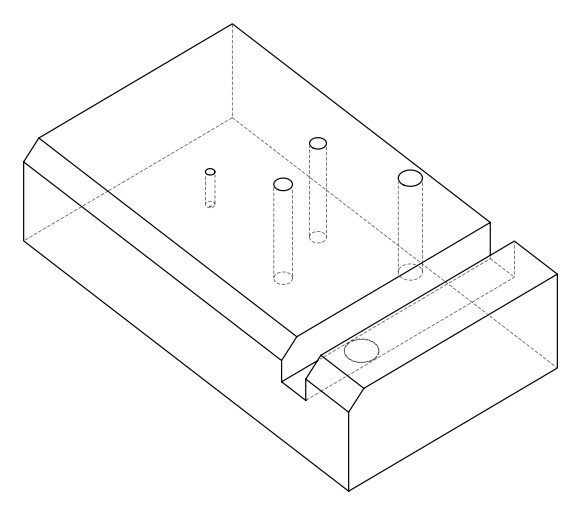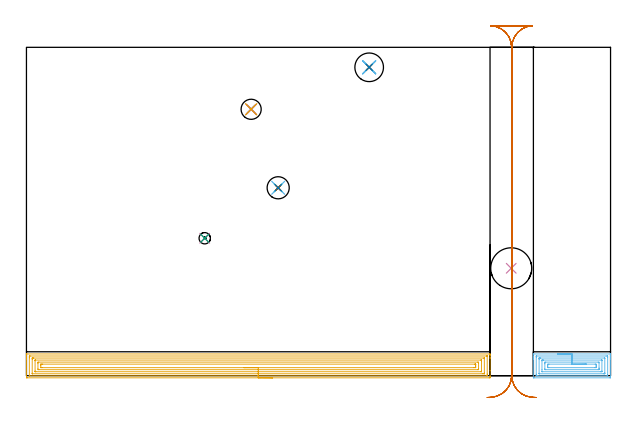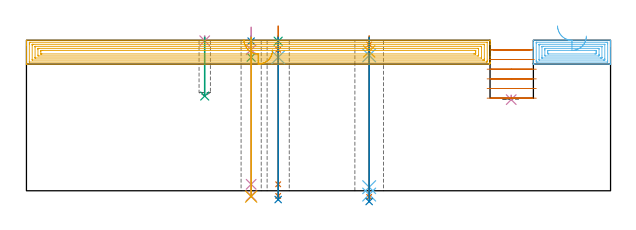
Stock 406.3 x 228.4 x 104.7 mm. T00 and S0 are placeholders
(PLAN: 19 operations, 14 tool changes, 29.7 min)
(1 SPOT_DRILL | STEP1HOLE | NXT0321_9005460120000 | 0.05 min | 184 mm3)
(2 SPOT_DRILL_1 | STEP1HOLE_1 | NXT0321_9005460120000 | 0.03 min | 2 mm3)
(3 SPOT_DRILL_2 | STEP1HOLE_2 | NXT0321_9005460120000 | 0.03 min | 3 mm3)
(4 SPOT_DRILL_3 | STEP1POCKET | NXT0321_9005460120000 | 0.03 min | 2 mm3)
(5 DRILL_BLIND_HOLE_INTO_CENTER | STEP1HOLE | NXT0301_023 | 0.04 min | 102 mm3)
(6 GUN_DRILL_THROUGH_HOLE | STEP1HOLE | UGT0307_001 | 0.48 min | 1877 mm3)
(7 SPADE_DRILL_TO_ENLARGE_THROUGH_HOLE | STEP1HOLE | UGT0306_003 | 0.45 min | 10643 mm3)
(8 DRILL_TO_ENLARGE_THROUGH_HOLE | STEP1HOLE | UGT0301_265 | 0.46 min | 19709 mm3)
(9 DRILL_BLIND_HOLE_INTO_CENTER_1 | STEP1HOLE_1 | UGT0301_198 | 0.06 min | 501 mm3)
(10 GUN_DRILL_THROUGH_HOLE_1 | STEP1HOLE_1 | UGT0307_006 | 0.56 min | 6119 mm3)
(11 DRILL_TO_ENLARGE_THROUGH_HOLE_1 | STEP1HOLE_1 | NXT0301_104 | 0.44 min | 9459 mm3)
(12 DRILL_BLIND_HOLE_INTO_CENTER_2 | STEP1HOLE_2 | UGT0301_198 | 0.06 min | 493 mm3)
(13 GUN_DRILL_THROUGH_HOLE_2 | STEP1HOLE_2 | UGT0307_006 | 0.57 min | 6126 mm3)
(14 DRILL_TO_ENLARGE_THROUGH_HOLE_2 | STEP1HOLE_2 | UGT0301_284 | 0.45 min | 12837 mm3)
(15 DRILL_BLIND_HOLE_INTO_CENTER_3 | STEP1POCKET | UGT0301_198 | 0.16 min | 1811 mm3)
(16 INDEXABLE_INSERT_DRILL_BLIND_HOLE_FROM_SOLID | STEP1POCKET_1 | NXT0302_028 | 0.02 min | 26110 mm3)
(17 AREA_MILL | FG_CHAMFER_SURFACE | UGT0205_001 | 15.81 min | 45463 mm3)
(18 AREA_MILL_1 | FG_CHAMFER_SURFACE_1 | UGT0205_001 | 2.91 min | 8426 mm3)
(19 MILL_RECTANGULAR_SLOT | SLOT_RECTANGULAR | UGT0201_018 | Follow Part, ap 7.5, ae 75% | 7.07 min | 249352 mm3)
(TOOL NXT0321_9005460120000 | NC Spot Drill, 142deg, 12mm, Carbide, Uncoated | D12 PA142 FL30 Z2)
(TOOL NXT0301_023 | Carbide Drill 5.2mm [860.1-0520-016A1-MM 2214] | D5.2 PA140 FL28 Z2)
(TOOL UGT0307_001 | Gun Drill 5 mm | D5 PA130 FL24 Z1)
(TOOL UGT0306_003 | Spade Drill 12.5mm | D12.5 PA132 FL10 Z2)
(TOOL UGT0301_265 | Twist Drill 19.9 mm | D19.9 PA118 FL140 Z2)
(TOOL UGT0301_198 | Twist Drill 7.9 mm | D7.9 PA118 FL73 Z2)
(TOOL UGT0307_006 | Gun Drill 9 mm | D9 PA130 FL24 Z1)
(TOOL NXT0301_104 | Carbide Drill 14mm [860.1-1400-112A1-MM 2214] | D14 PA140 FL123 Z2)
(TOOL UGT0301_284 | Twist Drill 15.4 mm | D15.4 PA118 FL120 Z2)
(TOOL NXT0302_028 | Index. Insert Drill 28.5mm [880-D2850L32-03] | D28.5 PA176 FL86 Z2)
(TOOL UGT0205_001 | Chamfer Mill 20 x 3 x 45 deg. | D20 FL50 Z2)
(TOOL UGT0201_018 | End mill 30 mm | D30 FL50 Z4)
(OP 1 SPOT_DRILL)
G17 G21 G94 G90
T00 M6
G54
G17 G0 G90 X238.4 Y214.5 S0 M3
G43 Z114.7 H0
G94 G81 G98 Z101.7 F250. R107.7
G80
M5
M2
(OP 2 SPOT_DRILL_1)
G17 G21 G94 G90
T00 M6
G54
G17 G0 G90 X156.3 Y185.3 S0 M3
G43 Z114.7 H0
G94 G81 G98 Z104.093 F250. R107.7
G80
M5
M2
(OP 3 SPOT_DRILL_2)
G17 G21 G94 G90
T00 M6
G54
G17 G0 G90 X175.1 Y130.7 S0 M3
G43 Z114.7 H0
G94 G81 G98 Z104.037 F250. R107.7
G80
M5
M2
(OP 4 SPOT_DRILL_3)
G17 G21 G94 G90
T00 M6
G54
G17 G0 G90 X124. Y95.6 S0 M3
G43 Z114.7 H0
G94 G81 G98 Z104.36 F250. R107.7
G80
M5
M2
(OP 5 DRILL_BLIND_HOLE_INTO_CENTER)
G17 G21 G94 G90
T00 M6
G54
G17 G0 G90 X238.4 Y214.5 S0 M3
G43 Z114.7 H1
G94 G81 G98 Z96.9 F250. R106.7
G80
M5
M2
(OP 6 GUN_DRILL_THROUGH_HOLE)
G17 G21 G94 G90
T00 M6
G54
G17 G0 G90 X238.4 Y214.5 M8
G43 Z114.7 H0
Z102.586
S716 M3
G94 G1 Z94.144 F125. M26
G4 X.084
Z2.5 F250.
G4 X.084
Z-2.666 F125.
G4 X.084
M5
M9
G0 Z102.586
Z114.7
M2
(OP 7 SPADE_DRILL_TO_ENLARGE_THROUGH_HOLE)
G17 G21 G94 G90
T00 M6
G54
G17 G0 G90 X238.4 Y214.5 S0 M3
G43 Z114.7 H0
G94 G73 G98 Z-4.283 F250. Q12.109 R106.7
G80
M5
M2
(OP 8 DRILL_TO_ENLARGE_THROUGH_HOLE)
G17 G21 G94 G90
T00 M6
G54
G17 G0 G90 X238.4 Y214.5 S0 M3
G43 Z114.7 H0
G94 G73 G98 Z-7.479 F250. Q18.696 R106.7
G80
M5
M2
(OP 9 DRILL_BLIND_HOLE_INTO_CENTER_1)
G17 G21 G94 G90
T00 M6
G54
G17 G0 G90 X156.3 Y185.3 S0 M3
G43 Z114.7 H0
G94 G81 G98 Z92.85 F250. R106.7
G80
M5
M2
(OP 10 GUN_DRILL_THROUGH_HOLE_1)
G17 G21 G94 G90
T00 M6
G54
G17 G0 G90 X156.3 Y185.3 M8
G43 Z114.7 H0
Z113.689
S716 M3
G94 G1 Z98.102 F125. M26
G4 X.084
Z4.5 F250.
G4 X.084
Z-3.598 F125.
G4 X.084
M5
M9
G0 Z113.689
Z114.7
M2
(OP 11 DRILL_TO_ENLARGE_THROUGH_HOLE_1)
G17 G21 G94 G90
T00 M6
G54
G17 G0 G90 X156.3 Y185.3 S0 M3
G43 Z114.7 H1
G94 G73 G98 Z-4.048 F250. Q13.593 R106.7
G80
M5
M2
(OP 12 DRILL_BLIND_HOLE_INTO_CENTER_2)
G17 G21 G94 G90
T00 M6
G54
G17 G0 G90 X175.1 Y130.7 S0 M3
G43 Z114.7 H0
G94 G81 G98 Z92.85 F250. R106.7
G80
M5
M2
(OP 13 GUN_DRILL_THROUGH_HOLE_2)
G17 G21 G94 G90
T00 M6
G54
G17 G0 G90 X175.1 Y130.7 M8
G43 Z114.7 H0
Z114.518
S716 M3
G94 G1 Z98.102 F125. M26
G4 X.084
Z4.5 F250.
G4 X.084
Z-3.598 F125.
G4 X.084
M5
M9
G0 Z114.518
Z114.7
M2
(OP 14 DRILL_TO_ENLARGE_THROUGH_HOLE_2)
G17 G21 G94 G90
T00 M6
G54
G17 G0 G90 X175.1 Y130.7 S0 M3
G43 Z114.7 H0
G94 G73 G98 Z-6.127 F250. Q13.853 R106.7
G80
M5
M2
(OP 15 DRILL_BLIND_HOLE_INTO_CENTER_3)
G17 G21 G94 G90
T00 M6
G54
G17 G0 G90 X124. Y95.6 S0 M3
G43 Z114.7 H0
G94 G81 G98 Z65.9 F250. R106.7
G80
M5
M2
(OP 16 INDEXABLE_INSERT_DRILL_BLIND_HOLE_FROM_SOLID)
G17 G21 G94 G90
T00 M6
G54
G17 G0 G90 X337.2 Y74.7 S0 M3
G43 Z114.7 H1
G94 G81 G98 Z63.4 F250. R66.4
G80
M5
M2
(OP 17 AREA_MILL)
G17 G21 G94 G90
T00 M6
G54
G17 G0 G90 X171.25 Y-1.5 S1061 M3
G43 Z114.7 H0
Z98.1
G94 G1 X171.212 Z97.228 F250.
X171.098 Z96.364
X170.909 Z95.512
X170.647 Z94.68
X170.313 Z93.874
X169.91 Z93.1
X169.442 Z92.364
X168.91 Z91.672
X168.321 Z91.029
X167.678 Z90.44
X166.986 Z89.908
X166.25 Z89.44
X165.476 Z89.037
X164.67 Z88.703
X163.838 Z88.441
X162.986 Z88.252
X162.122 Z88.138
X161.25 Z88.1
X0.606
X0.115 Y-1.495 Z88.103
X0.01 Y-1.492 Z88.106
X0. Y-1.382 Z88.215
Y11.471 Z101.066
Y12.067 Z101.661
Y12.631 Z102.228
Y12.944 Z102.54
Y13.509 Z103.105
Y13.822 Z103.417
Y14.449 Z104.049
Y14.814 Z104.414
X0.003 Y14.959 Z104.552
X0.01 Y15.098 Z104.689
X0.159 Y15.1 Z104.7
X322.341
X322.49 Y15.098 Z104.689
X322.497 Y14.959 Z104.552
X322.5 Y14.814 Z104.414
Y14.449 Z104.048
Y13.822 Z103.417
Y12.631 Z102.228
Y12.067 Z101.661
Y3.43 Z93.027
Y-0.222 Z89.375
Y-0.505 Z89.093
X322.495 Y-1.1 Z88.497
X322.49 Y-1.492 Z88.105
X322.297 Y-1.496 Z88.102
X321.894 Y-1.5 Z88.1
X161.25
Y-0.086 Z89.514
X2.252
X2.04 Y-0.084 Z89.516
X2.014 Y-0.082 Z89.518
X2.009 Y-0.08 Z89.52
X2.005 Y-0.073 Z89.527
X2.001 Y-0.043 Z89.557
X2. Y-0.014 Z89.586
Y0.162 Z89.762
Y12.451 Z102.051
X2.003 Y12.944 Z102.544
X2.007 Y13.322 Z102.922
X2.023 Y13.679 Z103.279
X2.391 Y13.684 Z103.284
X2.53 Y13.685 Z103.285
X320.248 Y13.686 Z103.286
X320.46 Y13.684 Z103.284
X320.486 Y13.682 Z103.282
X320.491 Y13.68 Z103.28
X320.495 Y13.673 Z103.273
X320.499 Y13.643 Z103.243
Y13.614 Z103.214
X320.5 Y13.438 Z103.038
Y1.149 Z90.749
X320.497 Y0.656 Z90.256
X320.493 Y0.278 Z89.878
X320.477 Y-0.079 Z89.521
X320.109 Y-0.084 Z89.516
X319.97 Y-0.085 Z89.515
X161.25 Y-0.086 Z89.514
Y1.328 Z90.928
X4.176 Y1.329 Z90.929
X4.106 Y1.33 Z90.93
X4.051 Y1.332 Z90.932
X4.021 Y1.335 Z90.935
X4.01 Y1.362 Z90.962
X4.005 Y1.533 Z91.133
X4.001 Y1.705 Z91.305
X4. Y11.361 Z100.961
X4.002 Y12.067 Z101.667
X4.004 Y12.235 Z101.835
X4.009 Y12.26 Z101.86
X4.023 Y12.265 Z101.865
X4.072 Y12.267 Z101.867
X4.176 Y12.27 Z101.87
X4.86 Y12.271 Z101.871
X5.068 Y12.272 Z101.872
X318.324 Y12.271 Z101.871
X318.394 Y12.27 Z101.87
X318.449 Y12.267 Z101.867
X318.479 Y12.265 Z101.865
X318.49 Y12.238 Z101.838
X318.495 Y12.067 Z101.667
X318.499 Y11.895 Z101.495
X318.5 Y2.239 Z91.839
X318.498 Y1.533 Z91.133
X318.496 Y1.365 Z90.965
X318.491 Y1.34 Z90.94
X318.478 Y1.335 Z90.935
X318.428 Y1.332 Z90.932
X318.324 Y1.33 Z90.93
X317.64 Y1.329 Z90.929
X317.432 Y1.328 Z90.928
X161.25
Y2.743 Z92.343
X6.516
X6.129 Y2.744 Z92.344
X6.052 Y2.747 Z92.347
X6.019 Y2.749 Z92.349
X6.01 Y2.754 Z92.354
X6.007 Y2.775 Z92.375
X6.003 Y2.869 Z92.469
X6. Y3.25 Z92.85
Y10.311 Z99.911
X6.007 Y10.73 Z100.33
X6.01 Y10.834 Z100.434
X6.015 Y10.851 Z100.451
X6.046 Y10.853 Z100.453
X6.113 Y10.855 Z100.455
X6.298 Y10.857 Z100.457
X315.984
X316.371 Y10.856 Z100.456
X316.448 Y10.853 Z100.453
X316.481 Y10.851 Z100.451
X316.49 Y10.846 Z100.446
X316.493 Y10.825 Z100.425
X316.497 Y10.73 Z100.33
X316.5 Y10.35 Z99.95
Y3.289 Z92.889
X316.494 Y2.87 Z92.47
X316.49 Y2.766 Z92.366
X316.485 Y2.749 Z92.349
X316.454 Y2.747 Z92.347
X316.388 Y2.745 Z92.345
X316.202 Y2.743 Z92.343
X161.25
Y4.157 Z93.757
X8.648
X8.01 Y4.167 Z93.767
X8.001 Y4.793 Z94.393
X8. Y8.556 Z98.156
X8.003 Y9.18 Z98.78
X8.01 Y9.433 Z99.033
X8.628 Y9.443 Z99.043
X313.852
X314.49 Y9.433 Z99.033
X314.499 Y8.807 Z98.407
X314.5 Y5.044 Z94.644
X314.497 Y4.42 Z94.02
X314.49 Y4.167 Z93.767
X313.872 Y4.157 Z93.757
X161.25
Y5.571 Z95.171
X10.78
X10.423 Y5.572 Z95.172
X10.066 Y5.576 Z95.176
X10.021 Y5.578 Z95.178
X10.009 Y5.582 Z95.182
X10.007 Y5.599 Z95.199
X10.003 Y5.673 Z95.273
X10.001 Y5.784 Z95.384
X10. Y5.922 Z95.522
Y7.216 Z96.816
X10.003 Y7.678 Z97.278
X10.006 Y7.886 Z97.486
X10.01 Y7.989 Z97.589
X10.023 Y8.022 Z97.622
X10.071 Y8.024 Z97.624
X10.423 Y8.027 Z97.627
X10.959 Y8.029 Z97.629
X11.315
X311.72
X312.077 Y8.028 Z97.628
X312.434 Y8.024 Z97.624
X312.479 Y8.022 Z97.622
X312.49 Y8.018 Z97.618
X312.493 Y8.001 Z97.601
X312.497 Y7.927 Z97.527
X312.499 Y7.816 Z97.416
X312.5 Y7.678 Z97.278
Y7.262 Z96.862
Y6.384 Z95.984
X312.497 Y5.922 Z95.522
X312.494 Y5.714 Z95.314
X312.49 Y5.611 Z95.211
X312.477 Y5.578 Z95.178
X312.429 Y5.576 Z95.176
X312.077 Y5.573 Z95.173
X311.542 Y5.571 Z95.171
X311.185
X161.25
X160.378 Z95.209
X159.514 Z95.323
X158.662 Z95.512
X157.83 Z95.774
X157.024 Z96.108
X156.25 Z96.511
X155.514 Z96.98
X154.822 Z97.511
X154.179 Z98.1
X153.59 Z98.743
X153.058 Z99.435
X152.59 Z100.171
X152.187 Z100.945
X151.853 Z101.751
X151.591 Z102.583
X151.402 Z103.435
X151.288 Z104.3
X151.25 Z105.171
G0 Z114.7
M5
M2
(OP 18 AREA_MILL_1)
G17 G21 G94 G90
T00 M6
G54
G17 G0 G90 X369.45 Y15.1 S1061 M3
G43 Z114.7 H0
G94 G1 X369.488 Z113.828 F250.
X369.602 Z112.963
X369.791 Z112.112
X370.053 Z111.28
X370.387 Z110.474
X370.79 Z109.7
X371.258 Z108.964
X371.79 Z108.272
X372.379 Z107.629
X373.022 Z107.039
X373.714 Z106.508
X374.45 Z106.04
X375.224 Z105.637
X376.03 Z105.303
X376.862 Z105.041
X377.714 Z104.852
X378.578 Z104.738
X379.45 Z104.7
X406.166
X406.29 Y15.098 Z104.689
X406.297 Y14.983 Z104.575
X406.3 Y14.86 Z104.459
Y14.174 Z103.773
Y13.471 Z103.07
Y12.944 Z102.54
Y12.681 Z102.278
Y12.067 Z101.663
Y11.803 Z101.401
Y11.189 Z100.783
Y-1.1 Z88.497
X406.296 Y-1.411 Z88.186
X406.29 Y-1.492 Z88.105
X406.207 Y-1.499 Z88.099
X405.721 Y-1.5 Z88.1
X353.179
X352.688 Y-1.494 Z88.103
X352.61 Y-1.491 Z88.106
X352.6 Y-1.407 Z88.19
Y11.189 Z100.783
Y11.803 Z101.401
Y12.067 Z101.663
Y12.681 Z102.278
Y12.944 Z102.54
Y13.471 Z103.07
Y14.86 Z104.459
X352.603 Y14.983 Z104.575
X352.61 Y15.098 Z104.689
X352.734 Y15.1 Z104.7
X379.45
Y13.686 Z103.286
X403.188
X403.94 Y13.684 Z103.284
X404.081 Y13.683 Z103.283
X404.269 Y13.679 Z103.279
X404.29 Y13.618 Z103.218
X404.296 Y13.471 Z103.071
X404.299 Y12.944 Z102.544
X404.3 Y12.59 Z102.19
X404.299 Y0.656 Z90.256
X404.298 Y0.303 Z89.903
X404.29 Y-0.053 Z89.547
X404.284 Y-0.08 Z89.52
X404.268 Y-0.081 Z89.519
X404.222 Y-0.084 Z89.516
X404.128 Y-0.085 Z89.515
X403.94 Y-0.086 Z89.514
X355.712
X354.96 Y-0.084 Z89.516
X354.819 Y-0.083 Z89.517
X354.631 Y-0.079 Z89.521
X354.61 Y-0.018 Z89.582
X354.604 Y0.129 Z89.729
X354.601 Y0.656 Z90.256
X354.6 Y1.01 Z90.61
X354.601 Y12.944 Z102.544
X354.602 Y13.297 Z102.897
X354.61 Y13.653 Z103.253
X354.616 Y13.68 Z103.28
X354.632 Y13.681 Z103.281
X354.678 Y13.684 Z103.284
X354.772 Y13.685 Z103.285
X354.96 Y13.686 Z103.286
X379.45
Y12.271 Z101.871
X401.952
X402.159 Y12.269 Z101.869
X402.228 Y12.268 Z101.868
X402.275 Y12.265 Z101.865
X402.29 Y12.205 Z101.805
X402.295 Y12.067 Z101.667
X402.299 Y11.929 Z101.529
X402.3 Y2.272 Z91.872
X402.299 Y1.533 Z91.133
X402.297 Y1.398 Z90.998
X402.29 Y1.35 Z90.95
X402.282 Y1.335 Z90.935
X402.262 Y1.333 Z90.933
X402.159 Y1.331 Z90.931
X401.476 Y1.329 Z90.929
X401.268 Y1.328 Z90.928
X356.948 Y1.329 Z90.929
X356.741 Y1.331 Z90.931
X356.672 Y1.332 Z90.932
X356.625 Y1.335 Z90.935
X356.61 Y1.395 Z90.995
X356.605 Y1.533 Z91.133
X356.601 Y1.671 Z91.271
X356.6 Y11.328 Z100.928
X356.601 Y12.067 Z101.667
X356.603 Y12.202 Z101.802
X356.61 Y12.25 Z101.85
X356.618 Y12.265 Z101.865
X356.638 Y12.266 Z101.866
X356.741 Y12.269 Z101.869
X357.424 Y12.271 Z101.871
X357.632
X379.45
Y10.857 Z100.457
X399.824
X400.193 Y10.855 Z100.455
X400.274 Y10.852 Z100.452
X400.286 Y10.851 Z100.451
X400.29 Y10.841 Z100.441
X400.295 Y10.801 Z100.401
X400.298 Y10.719 Z100.319
X400.3 Y10.388 Z99.988
X400.299 Y3.289 Z92.889
X400.294 Y2.888 Z92.488
X400.29 Y2.789 Z92.389
X400.284 Y2.749 Z92.349
X400.226 Y2.748 Z92.348
X400.039 Y2.745 Z92.345
X399.487 Y2.743 Z92.343
X399.151
X359.076
X358.707 Y2.745 Z92.345
X358.625 Y2.748 Z92.348
X358.614 Y2.749 Z92.349
X358.61 Y2.759 Z92.359
X358.605 Y2.799 Z92.399
X358.602 Y2.881 Z92.481
X358.6 Y4.167 Z93.767
X358.601 Y10.311 Z99.911
X358.606 Y10.712 Z100.312
X358.61 Y10.811 Z100.411
X358.616 Y10.851 Z100.451
X358.674 Y10.852 Z100.452
X358.861 Y10.855 Z100.455
X359.413 Y10.857 Z100.457
X359.749
X379.45
Y9.443 Z99.043
X397.696
X398.29 Y9.433 Z99.033
X398.299 Y8.85 Z98.45
X398.3 Y5.337 Z94.937
Y5.044 Z94.644
X398.297 Y4.462 Z94.062
X398.29 Y4.167 Z93.767
X397.716 Y4.157 Z93.757
X361.204
X360.61 Y4.167 Z93.767
X360.601 Y4.75 Z94.35
X360.6 Y8.263 Z97.863
Y8.556 Z98.156
X360.603 Y9.138 Z98.738
X360.61 Y9.433 Z99.033
X361.184 Y9.443 Z99.043
X379.45
Y8.029 Z97.629
X395.57 Y8.028 Z97.628
X395.925 Y8.026 Z97.626
X396.272 Y8.022 Z97.622
X396.29 Y7.678 Z97.278
X396.298 Y7.31 Z96.91
X396.299 Y6.8 Z96.4
X396.298 Y6.432 Z96.032
X396.29 Y5.922 Z95.522
X396.274 Y5.578 Z95.178
X395.925 Y5.575 Z95.175
X395.39 Y5.572 Z95.172
X363.33
X362.975 Y5.574 Z95.174
X362.628 Y5.578 Z95.178
X362.61 Y5.922 Z95.522
X362.602 Y6.29 Z95.89
X362.601 Y6.8 Z96.4
X362.602 Y7.168 Z96.768
X362.61 Y7.678 Z97.278
X362.626 Y8.022 Z97.622
X362.975 Y8.025 Z97.625
X363.51 Y8.028 Z97.628
X379.45 Y8.029 Z97.629
X380.322 Z97.667
X381.186 Z97.781
X382.038 Z97.97
X382.87 Z98.232
X383.676 Z98.566
X384.45 Z98.969
X385.186 Z99.437
X385.878 Z99.968
X386.521 Z100.558
X387.11 Z101.201
X387.642 Z101.893
X388.11 Z102.629
X388.513 Z103.403
X388.847 Z104.209
X389.109 Z105.041
X389.298 Z105.892
X389.412 Z106.757
X389.45 Z107.629
G0 Z114.7
M5
M2
(OP 19 MILL_RECTANGULAR_SLOT)
G17 G21 G94 G90
T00 M6
G54
G17 G0 G90 X350.38 Y-15.135 S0 M3
G43 Z114.7 H0
Z97.983
G94 G1 X347.555 Y-14.126 F250.
G2 X337.6 Y0. R15. F500.
G1 Y228.4
G2 X352.052 Y243.39 R15.
G1 X323.048
G2 X337.5 Y228.4 R15.
G1 Y0.
G2 X327.545 Y-14.126 R15.
G1 X324.72 Y-15.135 F250.
G0 X353.242 Y-15.284 Z91.267
G1 X350.279 Y-14.819
G2 X337.6 Y0. R15. F500.
G1 Y228.4
G2 X352.052 Y243.39 R15.
G1 X323.048
G2 X337.5 Y228.4 R15.
G1 Y0.
G2 X324.828 Y-14.818 R15.
G1 X321.864 Y-15.284 F250.
G0 X354.646 Y-15.16 Z84.55
G1 X351.652 Y-14.97
G2 X337.6 Y0. R15. F500.
G1 Y228.4
G2 X352.052 Y243.39 R15.
G1 Y243.4
X323.048
Y243.39
G2 X337.5 Y228.4 R15.
G1 Y0.
G2 X323.448 Y-14.97 R15.
G1 X320.454 Y-15.16 F250.
G0 X354.646 Z77.833
G1 X351.652 Y-14.97
G2 X337.6 Y0. R15. F500.
G1 Y228.4
G2 X352.052 Y243.39 R15.
G1 Y243.4
X323.048
Y243.39
G2 X337.5 Y228.4 R15.
G1 Y0.
G2 X323.448 Y-14.97 R15.
G1 X320.454 Y-15.16 F250.
G0 X354.646 Z71.117
G1 X351.652 Y-14.97
G2 X337.6 Y0. R15. F500.
G1 Y228.4
G2 X352.052 Y243.39 R15.
G1 Y243.4
X323.048
Y243.39
G2 X337.5 Y228.4 R15.
G1 Y0.
G2 X323.448 Y-14.97 R15.
G1 X320.454 Y-15.16 F250.
G0 X354.646 Z64.4
G1 X351.652 Y-14.97
G2 X337.6 Y0. R15. F500.
G1 Y228.4
G2 X352.052 Y243.39 R15.
G1 Y243.4
X323.048
Y243.39
G2 X337.5 Y228.4 R15.
G1 Y0.
G2 X323.448 Y-14.97 R15.
G1 X320.454 Y-15.16 F250.
G0 Z114.7
M5
M2
